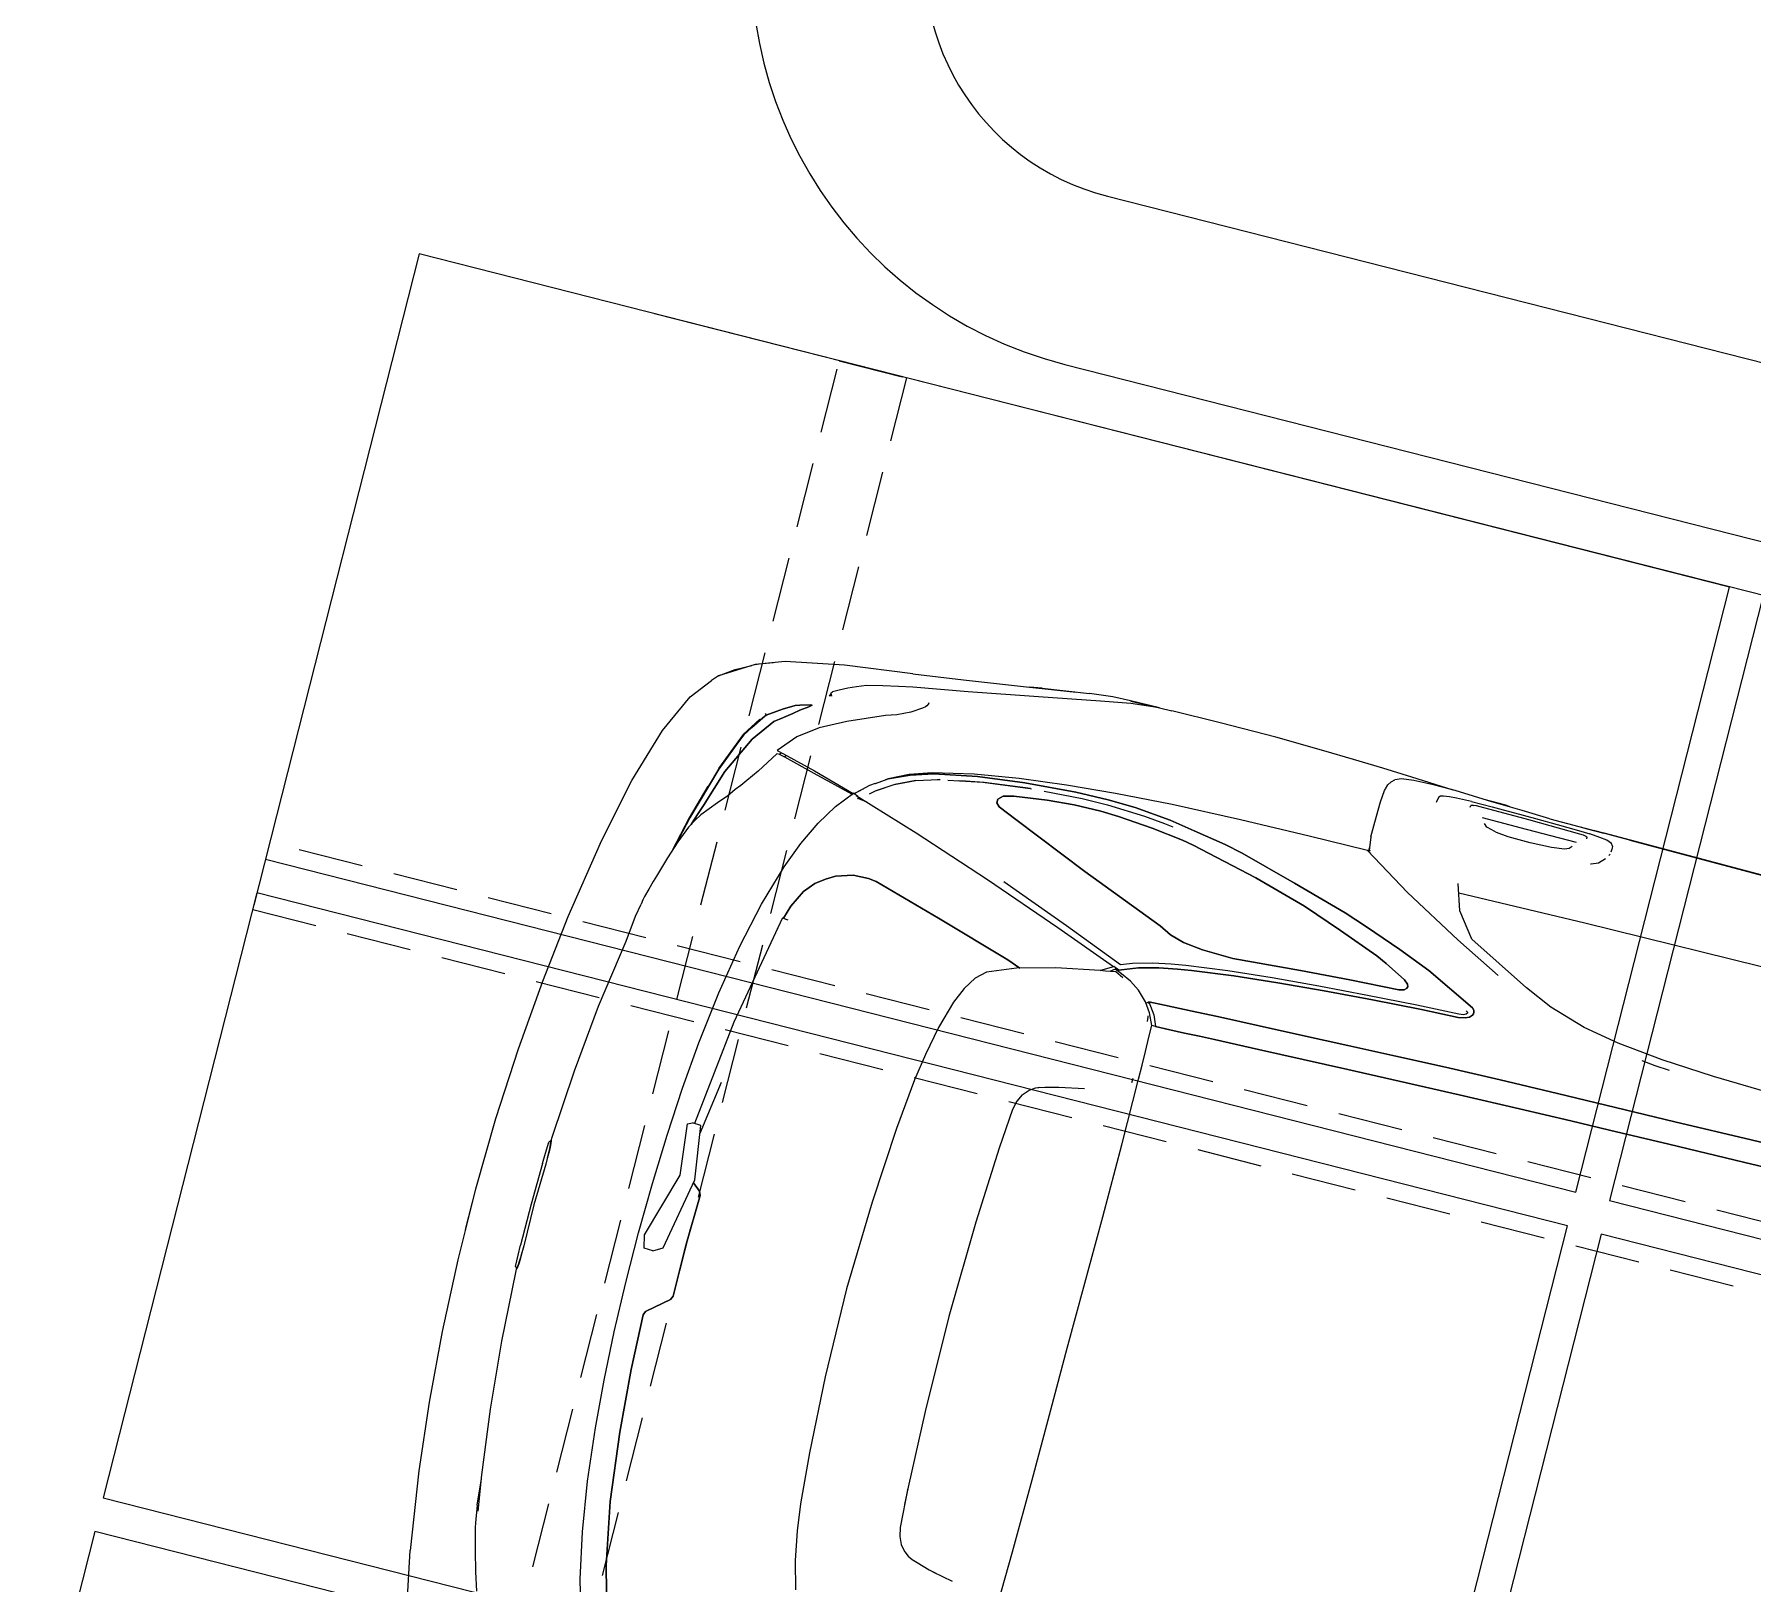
# Model space of a CAD drawing. Header units: inches. Extents: x 6322 to 85903, y -36042 to 7673.
# Drawn here: x 77322.5 to 77421.6, y 2153.9 to 2243.3 of the extents above; entities that cross this region are included whole.
import ezdxf

# ---------------------------------------------------------------- set-up
doc = ezdxf.new("R2010")
doc.units = ezdxf.units.IN
doc.header["$LTSCALE"] = 10
doc.linetypes.add('Amconstr', pattern=[9999, 9999, 0])
doc.linetypes.add('HIDDEN2', pattern=[0.1875, 0.125, -0.0625])
for name, color, linetype in [('ADSK_ASSOC_ENTITY_BACKUPS', 7, 'Continuous'), ('afaq', 6, 'Continuous'), ('CAR1', 250, 'Continuous'), ('PARK LINE', 2, 'Continuous'), ('SHADE I SEC BEAM', 11, 'HIDDEN2'), ('SOLAR PANEL', 10, 'Continuous'), ('WALL', 4, 'Continuous')]:
    doc.layers.add(name, color=color, linetype=linetype)

# ---------------------------------------------------------------- blocks, each defined once
blk = doc.blocks.new('*U175')
at = {"layer": 'SOLAR PANEL'}
blk.add_lwpolyline([(-39, 18), (-39, -18), (39, -18), (39, 18)], close=True, dxfattribs=at)
blk = doc.blocks.new('*U176')
at = {"layer": 'SOLAR PANEL', "color": 0, "linetype": 'ByBlock', "lineweight": -2}
for p in [(0, 722), (80, 722), (0, 684), (80, 684), (0, 646)]:
    blk.add_blockref('*U175', p, dxfattribs=at)
blk = doc.blocks.new('*U95')
at = {"layer": 'SOLAR PANEL', "xscale": -1, "rotation": 165.7461911174656}
blk.add_blockref('*U176', (-184.487, 86.074), dxfattribs=at)
blk = doc.blocks.new('*U96')
at = {"layer": 'ADSK_ASSOC_ENTITY_BACKUPS', "linetype": 'Amconstr', "lineweight": 25}
blk.add_blockref('*U95', (0, 0), dxfattribs=at)
at = {"layer": 'SOLAR PANEL', "color": 0, "linetype": 'ByBlock', "lineweight": -2}
blk.add_blockref('*U95', (0, 0), dxfattribs=at)
blk = doc.blocks.new('*U99')
at = {"layer": 'SHADE I SEC BEAM', "ltscale": 3}
blk.add_lwpolyline([(-232.135, 56.908), (-231.15, 60.784), (232.135, -56.908), (231.15, -60.784)], close=True, dxfattribs=at)
blk = doc.blocks.new('*U100')
at = {"layer": 'SHADE I SEC BEAM', "color": 0, "linetype": 'ByBlock', "lineweight": -2}
blk.add_blockref('*U99', (-168.413, -662.943), dxfattribs=at)
blk = doc.blocks.new('*U146')
at = {"layer": 'PARK LINE', "linetype": 'Amconstr', "lineweight": 25}
blk.add_line((218.073, -55.399), (-218.073, 55.399), dxfattribs=at)
blk = doc.blocks.new('*U147')
at = {"layer": 'PARK LINE', "color": 0, "linetype": 'ByBlock', "lineweight": -2}
blk.add_blockref('*U146', (-182.694, -719.157), dxfattribs=at)
blk = doc.blocks.new('*U133')
at = {"layer": 'SHADE I SEC BEAM', "ltscale": 3}
blk.add_lwpolyline([(-91.378, -367.825), (-95.255, -366.84), (91.378, 367.825), (95.255, 366.84)], close=True, dxfattribs=at)
blk = doc.blocks.new('*U134')
at = {"layer": 'WALL', "color": 0, "linetype": 'ByBlock', "lineweight": -2}
blk.add_blockref('*U133', (0, 0), dxfattribs=at)
blk = doc.blocks.new('A$C6e495745')
at = {"layer": 'CAR1'}
for p, q in [((189.889, 66.85), (190.724, 62.862)), ((180.116, 64.328), (180.821, 61.915)), ((186.752, 63.073), (186.412, 64.136)), ((187.102, 61.896), (186.752, 63.073)), ((191.425, 58.292), (190.724, 62.862)), ((179.159, 62.228), (179.581, 60.773)), ((179.581, 60.773), (179.159, 62.228)), ((180.821, 61.915), (181.405, 59.24)), ((187.196, 61.546), (187.102, 61.896)), ((187.326, 61.056), (187.196, 61.546)), ((179.581, 60.773), (180.302, 57.138)), ((180.302, 57.138), (179.581, 60.773)), ((187.449, 60.584), (187.326, 61.056)), ((187.492, 60.371), (187.449, 60.584)), ((187.529, 60.109), (187.492, 60.371)), ((187.513, 59.647), (187.856, 57.578)), ((187.587, 59.759), (187.529, 60.109)), ((187.66, 59.343), (187.587, 59.759)), ((169.12, 57.659), (168.668, 59.288)), ((181.405, 59.24), (181.876, 56.339)), ((187.66, 59.343), (187.816, 57.814)), ((157.196, 57.805), (157.153, 53.909)), ((169.445, 55.973), (169.113, 57.657)), ((187.856, 57.578), (188.369, 53.785)), ((191.875, 54.323), (191.425, 58.292)), ((180.302, 57.138), (180.819, 53.131)), ((180.819, 53.131), (180.302, 57.138)), ((161.272, 56.229), (160.068, 56.452)), ((161.509, 56.163), (161.092, 56.256)), ((162.3, 55.942), (161.509, 56.163)), ((162.624, 55.84), (162.3, 55.942)), ((162.884, 55.717), (162.624, 55.84)), ((163.137, 55.535), (162.884, 55.717)), ((163.443, 55.19), (163.137, 55.535)), ((169.668, 54.414), (169.445, 55.973)), ((181.876, 56.339), (182.238, 53.251)), ((163.451, 55.174), (163.33, 55.318)), ((163.654, 54.758), (163.451, 55.174)), ((163.761, 54.232), (163.654, 54.758)), ((157.153, 53.909), (157.131, 49.612)), ((163.93, 51.934), (163.761, 54.232)), ((169.943, 51.439), (169.668, 54.414)), ((188.369, 53.785), (188.754, 49.83)), ((192.21, 50.186), (191.875, 54.323)), ((163.925, 51.885), (163.859, 52.897)), ((180.819, 53.131), (181.116, 49.465)), ((181.116, 49.465), (180.819, 53.131)), ((182.238, 53.251), (182.467, 50.482)), ((164.12, 47.403), (163.925, 51.885)), ((170.199, 46.976), (169.943, 51.439)), ((157.131, 49.612), (157.127, 45.424)), ((182.467, 50.482), (182.625, 47.629)), ((188.754, 49.83), (188.997, 45.795)), ((192.422, 45.965), (192.21, 50.186)), ((181.116, 49.465), (181.265, 46.255)), ((181.265, 46.255), (181.116, 49.465)), ((182.625, 47.629), (182.717, 44.714)), ((164.216, 41.759), (164.12, 47.403)), ((170.321, 41.759), (170.199, 46.976)), ((180.759, 45.65), (179.981, 44.99)), ((179.981, 44.99), (180.759, 45.65)), ((181.183, 46.035), (180.759, 45.65)), ((180.759, 45.65), (181.183, 46.035)), ((181.265, 46.255), (181.183, 46.035)), ((181.183, 46.035), (181.265, 46.255)), ((188.997, 45.795), (189.001, 45.6)), ((188.999, 45.589), (189.001, 45.6)), ((192.496, 41.759), (192.422, 45.965)), ((157.127, 45.424), (157.138, 41.759)), ((179.981, 44.99), (179.877, 44.766)), ((179.877, 44.766), (179.981, 44.99)), ((179.877, 44.766), (179.927, 41.759)), ((179.927, 41.759), (179.877, 44.766)), ((182.717, 44.714), (182.744, 41.759)), ((188.948, 44.611), (188.953, 44.938)), ((188.952, 44.202), (188.948, 44.611)), ((188.953, 44.872), (188.949, 44.579)), ((188.953, 44.938), (188.964, 45.206)), ((188.964, 45.124), (188.953, 44.872)), ((188.964, 45.206), (188.979, 45.433)), ((188.979, 45.375), (188.964, 45.124)), ((188.979, 45.433), (188.999, 45.589)), ((189.009, 45.573), (188.979, 45.375)), ((189.101, 45.468), (189.009, 45.573)), ((189.101, 45.468), (189.121, 44.809)), ((189.121, 44.809), (189.137, 44.198)), ((189, 41.759), (188.952, 44.202)), ((189.171, 41.759), (189.137, 44.198)), ((192.499, 41.759), (192.453, 44.173)), ((157.138, 41.759), (157.127, 38.095)), ((164.12, 36.116), (164.216, 41.759)), ((170.199, 36.541), (170.321, 41.759)), ((179.927, 41.759), (179.877, 38.753)), ((179.877, 38.753), (179.927, 41.759)), ((181.159, 42.215), (180.41, 37.967)), ((181.691, 42.541), (181.159, 42.215)), ((182.389, 41.77), (181.301, 37.929)), ((181.691, 42.541), (182.202, 42.521)), ((182.202, 42.521), (182.389, 41.77)), ((182.744, 41.759), (182.717, 38.805)), ((188.952, 39.316), (189, 41.759)), ((189.137, 39.321), (189.171, 41.759)), ((192.422, 37.552), (192.499, 41.759)), ((179.877, 38.753), (179.981, 38.528)), ((179.981, 38.528), (179.877, 38.753)), ((182.717, 38.805), (182.625, 35.889)), ((188.948, 38.908), (188.952, 39.316)), ((188.953, 38.581), (188.948, 38.908)), ((188.949, 38.938), (188.953, 38.646)), ((189.121, 38.71), (189.101, 38.056)), ((189.137, 39.321), (189.121, 38.71)), ((157.127, 38.095), (157.131, 33.906)), ((179.981, 38.528), (180.44, 38.138)), ((180.44, 38.138), (179.981, 38.528)), ((180.41, 37.967), (180.88, 34.847)), ((181.301, 37.929), (181.668, 34.945)), ((188.997, 37.724), (188.754, 33.689)), ((188.953, 38.646), (188.964, 38.395)), ((188.964, 38.312), (188.953, 38.581)), ((188.964, 38.395), (188.979, 38.168)), ((188.979, 38.086), (188.964, 38.312)), ((188.979, 38.168), (189.009, 37.95)), ((188.999, 37.929), (188.979, 38.086)), ((189.001, 37.918), (188.997, 37.724)), ((189.001, 37.918), (188.999, 37.929)), ((189.009, 37.95), (189.101, 38.056)), ((192.21, 33.332), (192.422, 37.552)), ((163.925, 31.634), (164.12, 36.116)), ((169.943, 32.079), (170.199, 36.541)), ((182.625, 35.889), (182.467, 33.036)), ((180.816, 35.275), (180.397, 32.119)), ((180.6, 28.593), (181.274, 34.83)), ((180.88, 34.847), (181.391, 34.825)), ((181.668, 34.945), (181.391, 34.825)), ((157.131, 33.906), (157.153, 29.609)), ((182.467, 33.036), (182.238, 30.267)), ((188.754, 33.689), (188.369, 29.733)), ((191.875, 29.194), (192.21, 33.332)), ((169.668, 29.104), (169.943, 32.079)), ((163.761, 29.287), (163.925, 31.634)), ((182.238, 30.267), (181.876, 27.18)), ((157.153, 29.609), (157.196, 25.714)), ((163.439, 28.321), (163.652, 28.756)), ((163.652, 28.756), (163.761, 29.287)), ((169.442, 27.528), (169.668, 29.104)), ((188.369, 29.733), (187.816, 25.702)), ((191.425, 25.227), (191.875, 29.194)), ((162.588, 27.651), (162.876, 27.796)), ((162.619, 27.676), (162.811, 27.763)), ((162.876, 27.796), (163.127, 27.975)), ((163.127, 27.975), (163.446, 28.335)), ((179.458, 22.056), (180.6, 28.593)), ((160.068, 27.066), (161.509, 27.356)), ((161.509, 27.356), (162.3, 27.577)), ((162.3, 27.577), (162.619, 27.676)), ((169.113, 25.827), (169.442, 27.528)), ((181.876, 27.18), (181.405, 24.279)), ((157.513, 25.997), (157.511, 25.741)), ((168.653, 24.188), (169.113, 25.827)), ((157.196, 25.714), (157.21, 24.882)), ((157.21, 24.882), (157.226, 24.057)), ((187.816, 25.702), (187.66, 24.174)), ((190.724, 20.656), (191.425, 25.227)), ((157.226, 24.057), (157.246, 23.211)), ((168.269, 23.266), (168.653, 24.188)), ((181.405, 24.279), (180.821, 21.604)), ((187.66, 24.174), (187.529, 23.41)), ((157.246, 23.211), (157.266, 22.53)), ((167.812, 22.525), (168.269, 23.266)), ((187.326, 22.463), (187.449, 22.934)), ((187.449, 22.934), (187.492, 23.147)), ((187.492, 23.147), (187.529, 23.41)), ((143.079, 21.924), (139.113, 21.773)), ((139.113, 21.773), (143.079, 21.924)), ((145.679, 22.027), (143.079, 21.924)), ((143.079, 21.924), (145.679, 22.027)), ((148.32, 22.137), (145.679, 22.027)), ((145.679, 22.027), (148.32, 22.137)), ((150.957, 22.249), (148.32, 22.137)), ((148.32, 22.137), (150.957, 22.249)), ((153.55, 22.365), (150.957, 22.249)), ((150.957, 22.249), (153.55, 22.365)), ((154.446, 22.406), (153.55, 22.365)), ((153.55, 22.365), (154.446, 22.406)), ((155.328, 22.448), (154.446, 22.406)), ((154.446, 22.406), (155.328, 22.448)), ((156.196, 22.488), (155.328, 22.448)), ((155.328, 22.448), (156.196, 22.488)), ((157.048, 22.53), (156.196, 22.488)), ((156.196, 22.488), (157.048, 22.53)), ((157.307, 21.894), (157.048, 22.53)), ((157.048, 22.53), (157.27, 22.521)), ((157.266, 22.53), (157.571, 21.852)), ((157.793, 21.245), (157.307, 21.894)), ((157.571, 22.356), (157.585, 22.104)), ((157.571, 21.852), (157.971, 21.304)), ((157.585, 22.104), (157.61, 22.036)), ((165.664, 21.349), (167.275, 22.036)), ((167.275, 22.036), (167.812, 22.525)), ((179.187, 22.079), (179.114, 22.091)), ((179.383, 22.062), (179.159, 21.291)), ((179.159, 21.291), (179.383, 22.062)), ((179.458, 22.056), (179.187, 22.079)), ((179.581, 22.745), (179.575, 22.725)), ((179.575, 22.725), (179.581, 22.745)), ((187.102, 21.621), (187.196, 21.972)), ((187.196, 21.972), (187.326, 22.463)), ((122.175, 21.258), (117.233, 21.129)), ((117.233, 21.129), (122.175, 21.258)), ((126.688, 21.389), (122.175, 21.258)), ((122.175, 21.258), (126.688, 21.389)), ((130.193, 21.484), (126.688, 21.389)), ((126.688, 21.389), (130.193, 21.484)), ((132.498, 21.547), (130.193, 21.484)), ((130.193, 21.484), (132.498, 21.547)), ((135.528, 21.645), (132.498, 21.547)), ((132.498, 21.547), (135.528, 21.645)), ((139.113, 21.773), (135.528, 21.645)), ((135.528, 21.645), (139.113, 21.773)), ((146.039, 20.695), (148.722, 20.818)), ((148.722, 20.818), (146.039, 20.695)), ((148.722, 20.818), (151.28, 20.933)), ((151.28, 20.933), (148.722, 20.818)), ((151.28, 20.933), (153.736, 21.04)), ((153.736, 21.04), (151.28, 20.933)), ((153.736, 21.04), (154.954, 21.096)), ((154.954, 21.096), (153.736, 21.04)), ((154.954, 21.096), (155.956, 21.15)), ((155.956, 21.15), (154.954, 21.096)), ((155.956, 21.15), (156.862, 21.201)), ((156.862, 21.201), (155.956, 21.15)), ((156.862, 21.201), (157.793, 21.245)), ((157.793, 21.245), (156.862, 21.201)), ((157.731, 21.328), (157.793, 21.331)), ((157.923, 21.371), (157.793, 21.245)), ((157.793, 21.331), (157.839, 21.29)), ((157.971, 21.304), (158.537, 20.762)), ((163.478, 20.745), (165.664, 21.349)), ((166.276, 21.014), (165.477, 21.298)), ((165.477, 21.298), (166.276, 21.014)), ((170.748, 19.739), (166.276, 21.014)), ((166.276, 21.014), (170.748, 19.739)), ((179.159, 21.291), (178.666, 20.279)), ((178.666, 20.279), (179.159, 21.291)), ((180.821, 21.604), (180.116, 19.189)), ((186.752, 20.445), (187.102, 21.621)), ((117.201, 19.78), (122.158, 19.912)), ((122.158, 19.912), (117.201, 19.78)), ((122.158, 19.912), (126.687, 20.046)), ((126.687, 20.046), (122.158, 19.912)), ((126.687, 20.046), (130.197, 20.144)), ((130.197, 20.144), (126.687, 20.046)), ((130.197, 20.144), (133.634, 20.231)), ((133.634, 20.231), (130.197, 20.144)), ((133.634, 20.231), (137.034, 20.334)), ((137.034, 20.334), (133.634, 20.231)), ((137.034, 20.334), (140.269, 20.446)), ((140.269, 20.446), (137.034, 20.334)), ((140.269, 20.446), (143.207, 20.567)), ((143.207, 20.567), (140.269, 20.446)), ((143.207, 20.567), (146.039, 20.695)), ((146.039, 20.695), (143.207, 20.567)), ((158.537, 20.762), (159.119, 20.378)), ((158.86, 19.513), (159.931, 19.934)), ((159.119, 20.378), (159.717, 20.096)), ((159.931, 19.934), (159.505, 19.766)), ((159.586, 20.299), (159.593, 20.295)), ((159.593, 20.295), (160.062, 20.077)), ((159.717, 20.096), (160.149, 19.934)), ((159.948, 20.01), (159.926, 19.938)), ((159.926, 19.938), (160.259, 19.801)), ((159.931, 19.934), (159.931, 19.936)), ((159.967, 19.921), (159.931, 19.934)), ((159.932, 19.957), (159.933, 20.015)), ((160.062, 20.077), (160.361, 20.129)), ((160.149, 19.934), (160.413, 20.138)), ((160.93, 20.211), (160.259, 19.801)), ((160.361, 20.129), (160.662, 20.184)), ((160.662, 20.184), (160.962, 20.239)), ((160.96, 20.238), (160.93, 20.211)), ((160.962, 20.239), (163.478, 20.745)), ((178.666, 20.279), (178.168, 19.659)), ((178.168, 19.659), (178.666, 20.279)), ((186.144, 17.88), (186.608, 19.995)), ((186.412, 19.382), (186.752, 20.445)), ((190.724, 20.656), (189.889, 16.668)), ((155.873, 18.858), (153.445, 18.53)), ((153.445, 18.53), (155.873, 18.858)), ((156.682, 18.991), (155.873, 18.858)), ((155.873, 18.858), (156.682, 18.991)), ((157.727, 19.203), (156.682, 18.991)), ((156.682, 18.991), (157.727, 19.203)), ((157.096, 18.811), (158.143, 19.035)), ((158.86, 19.513), (157.727, 19.203)), ((157.727, 19.203), (158.86, 19.513)), ((158.143, 19.035), (159.264, 19.362)), ((159.505, 19.766), (158.86, 19.513)), ((159.264, 19.362), (159.907, 19.615)), ((159.907, 19.615), (163.514, 18.258)), ((163.964, 18.475), (160.274, 19.81)), ((174.783, 18.626), (170.748, 19.739)), ((170.748, 19.739), (174.783, 18.626)), ((177.116, 18.951), (176.15, 18.615)), ((176.15, 18.615), (177.116, 18.951)), ((177.631, 19.252), (177.116, 18.951)), ((177.116, 18.951), (177.631, 19.252)), ((178.168, 19.659), (177.631, 19.252)), ((177.631, 19.252), (178.168, 19.659)), ((180.116, 19.189), (179.532, 17.641)), ((186.035, 18.415), (186.412, 19.382)), ((186.502, 19.662), (186.11, 17.884)), ((186.11, 17.884), (186.502, 19.662)), ((148.185, 18.017), (145.345, 17.793)), ((145.345, 17.793), (148.185, 18.017)), ((150.884, 18.256), (148.185, 18.017)), ((148.185, 18.017), (150.884, 18.256)), ((148.552, 17.829), (151.261, 18.068)), ((153.445, 18.53), (150.884, 18.256)), ((150.884, 18.256), (153.445, 18.53)), ((151.261, 18.068), (153.851, 18.335)), ((153.851, 18.335), (156.273, 18.672)), ((156.273, 18.672), (157.096, 18.811)), ((163.514, 18.258), (167.661, 16.739)), ((168.61, 16.856), (163.964, 18.475)), ((175.25, 18.571), (174.783, 18.626)), ((174.783, 18.626), (175.25, 18.571)), ((176.15, 18.615), (175.25, 18.571)), ((175.25, 18.571), (176.15, 18.615)), ((186.11, 17.884), (185.227, 14.735)), ((185.227, 14.735), (186.11, 17.884)), ((185.535, 17.546), (185.773, 17.923)), ((185.578, 15.852), (186.144, 17.88)), ((185.703, 17.511), (185.831, 17.886)), ((185.831, 17.886), (185.703, 17.511)), ((185.773, 17.923), (186.035, 18.415)), ((185.831, 17.886), (185.898, 18.12)), ((185.898, 18.12), (185.831, 17.886)), ((185.898, 18.12), (185.936, 18.229)), ((185.936, 18.229), (185.898, 18.12)), ((121.984, 17.011), (125.201, 16.94)), ((125.201, 16.94), (128.314, 16.779)), ((127.74, 17.273), (128.618, 17.236)), ((128.618, 17.236), (129.408, 17.147)), ((139.525, 17.046), (139.524, 16.951)), ((139.524, 16.951), (139.525, 17.046)), ((139.525, 16.959), (139.524, 16.951)), ((139.524, 16.951), (139.56, 16.839)), ((139.56, 16.839), (139.524, 16.951)), ((139.552, 17.144), (139.525, 17.046)), ((139.525, 17.046), (139.552, 17.144)), ((139.552, 17.144), (139.551, 17.136)), ((139.699, 17.292), (139.552, 17.144)), ((139.552, 17.144), (139.699, 17.292)), ((139.925, 17.41), (139.699, 17.292)), ((139.699, 17.292), (139.925, 17.41)), ((139.85, 17.079), (139.927, 17.177)), ((139.868, 17.048), (139.861, 17.093)), ((139.964, 16.987), (139.868, 17.048)), ((140.32, 17.479), (139.925, 17.41)), ((139.925, 17.41), (140.32, 17.479)), ((139.927, 17.177), (140.069, 17.253)), ((140.069, 17.253), (140.32, 17.291)), ((142.468, 17.592), (140.32, 17.479)), ((140.32, 17.479), (142.468, 17.592)), ((140.32, 17.291), (142.814, 17.413)), ((145.345, 17.793), (142.468, 17.592)), ((142.468, 17.592), (145.345, 17.793)), ((142.814, 17.413), (145.689, 17.613)), ((144.029, 16.827), (146.921, 17.009)), ((146.921, 17.009), (144.029, 16.827)), ((145.689, 17.613), (148.552, 17.829)), ((146.921, 17.009), (149.804, 17.227)), ((149.804, 17.227), (146.921, 17.009)), ((149.804, 17.227), (152.545, 17.474)), ((152.545, 17.474), (149.804, 17.227)), ((152.545, 17.474), (153.753, 17.579)), ((153.753, 17.579), (152.545, 17.474)), ((153.753, 17.579), (155.575, 17.556)), ((155.575, 17.556), (153.753, 17.579)), ((155.575, 17.556), (156.742, 17.415)), ((156.742, 17.415), (155.575, 17.556)), ((156.742, 17.415), (157.579, 17.185)), ((157.579, 17.185), (156.742, 17.415)), ((157.579, 17.185), (158.296, 16.854)), ((158.296, 16.854), (157.579, 17.185)), ((158.296, 16.854), (163.291, 14.948)), ((163.291, 14.948), (158.296, 16.854)), ((173.268, 15.314), (168.61, 16.856)), ((179.532, 17.641), (178.882, 16.262)), ((184.793, 16.633), (185.535, 17.546)), ((184.852, 14.765), (185.53, 16.979)), ((185.53, 16.979), (184.852, 14.765)), ((185.53, 16.979), (185.703, 17.511)), ((185.703, 17.511), (185.53, 16.979)), ((128.314, 16.779), (131.016, 16.517)), ((131.016, 16.517), (133.149, 16.162)), ((133.149, 16.162), (135.309, 15.517)), ((139.56, 16.839), (139.657, 16.731)), ((139.657, 16.731), (139.56, 16.839)), ((139.657, 16.731), (142.645, 15.308)), ((142.645, 15.308), (139.657, 16.731)), ((143.579, 16.542), (143.629, 16.649)), ((143.629, 16.649), (143.579, 16.542)), ((143.628, 16.394), (143.579, 16.542)), ((143.579, 16.542), (143.628, 16.394)), ((143.867, 16.196), (143.628, 16.394)), ((143.628, 16.394), (143.867, 16.196)), ((143.629, 16.649), (143.747, 16.757)), ((143.747, 16.757), (143.629, 16.649)), ((143.747, 16.757), (143.913, 16.81)), ((143.913, 16.81), (143.747, 16.757)), ((143.781, 16.765), (143.747, 16.757)), ((145.135, 15.551), (143.867, 16.196)), ((143.867, 16.196), (145.135, 15.551)), ((143.913, 16.81), (144.029, 16.827)), ((144.029, 16.827), (143.913, 16.81)), ((144.029, 16.827), (144.01, 16.823)), ((178.882, 16.262), (178.161, 15.065)), ((184.009, 15.621), (184.33, 16.081)), ((184.33, 16.081), (184.793, 16.633)), ((189.889, 16.668), (188.94, 13.429)), ((135.309, 15.517), (136.949, 14.817)), ((142.645, 15.308), (144.594, 14.57)), ((144.594, 14.57), (142.645, 15.308)), ((145.761, 15.27), (145.135, 15.551)), ((145.135, 15.551), (145.761, 15.27)), ((148.164, 14.408), (145.761, 15.27)), ((145.761, 15.27), (148.164, 14.408)), ((163.291, 14.948), (167.913, 13.09)), ((167.913, 13.09), (163.291, 14.948)), ((177.186, 14.136), (173.268, 15.314)), ((178.161, 15.065), (177.367, 14.062)), ((183.004, 14.254), (183.497, 14.945)), ((183.497, 14.945), (183.746, 15.311)), ((183.746, 15.311), (184.009, 15.621)), ((136.949, 14.817), (140.729, 12.924)), ((138.716, 14.541), (141.506, 13.159)), ((144.594, 14.57), (146.782, 13.809)), ((146.782, 13.809), (144.594, 14.57)), ((150.546, 13.585), (148.164, 14.408)), ((148.164, 14.408), (150.546, 13.585)), ((176.458, 14.355), (177.037, 14.293)), ((177.327, 14.079), (176.879, 13.664)), ((176.968, 13.747), (177.327, 14.079)), ((177.003, 14.251), (177.054, 14.314)), ((177.003, 14.251), (177.075, 14.181)), ((177.075, 14.181), (177.367, 14.062)), ((177.129, 14.153), (177.134, 14.157)), ((179.874, 13.386), (177.38, 14.079)), ((177.427, 14.138), (179.84, 13.549)), ((182.218, 13.001), (183.004, 14.254)), ((183.819, 12.56), (184.852, 14.765)), ((184.852, 14.765), (183.819, 12.56)), ((184.393, 12.433), (185.256, 14.708)), ((185.227, 14.735), (184.626, 13.161)), ((184.626, 13.161), (185.227, 14.735)), ((140.729, 12.924), (141.821, 11.531)), ((141.506, 13.159), (145.015, 11.287)), ((146.782, 13.809), (148.171, 13.358)), ((148.171, 13.358), (146.782, 13.809)), ((148.171, 13.358), (151.434, 12.461)), ((151.434, 12.461), (148.171, 13.358)), ((153.682, 12.749), (150.546, 13.585)), ((150.546, 13.585), (153.682, 12.749)), ((167.913, 13.09), (169.041, 12.629)), ((169.041, 12.629), (167.913, 13.09)), ((174.078, 12.418), (175.197, 12.949)), ((175.233, 12.956), (174.098, 12.424)), ((175.197, 12.949), (176.156, 13.589)), ((176.175, 13.585), (175.233, 12.956)), ((176.284, 13.184), (175.646, 12.741)), ((176.156, 13.589), (176.466, 13.863)), ((176.467, 13.855), (176.175, 13.585)), ((176.292, 13.19), (176.284, 13.184)), ((176.296, 13.193), (176.587, 13.394)), ((176.459, 13.857), (176.467, 13.855)), ((176.587, 13.394), (176.968, 13.747)), ((176.879, 13.664), (176.877, 13.663)), ((179.84, 13.549), (181.724, 13.069)), ((181.842, 12.905), (179.874, 13.386)), ((181.762, 13.061), (181.665, 12.948)), ((181.724, 13.069), (182.065, 13)), ((182.25, 12.809), (181.842, 12.905)), ((182.076, 12.984), (181.98, 12.873)), ((182.065, 13), (182.085, 13)), ((182.089, 13.007), (182.076, 12.984)), ((182.12, 13), (182.218, 13.001)), ((184.626, 13.161), (184.345, 12.442)), ((184.345, 12.442), (184.626, 13.161)), ((188.94, 13.429), (187.903, 11.13)), ((151.434, 12.461), (154.818, 11.574)), ((154.818, 11.574), (151.434, 12.461)), ((157.658, 11.851), (153.682, 12.749)), ((153.682, 12.749), (157.658, 11.851)), ((168.98, 11.979), (168.383, 11.81)), ((168.383, 11.81), (168.98, 11.979)), ((169.232, 12.226), (168.98, 11.979)), ((168.98, 11.979), (169.232, 12.226)), ((169.041, 12.629), (169.229, 12.44)), ((169.229, 12.44), (169.041, 12.629)), ((169.229, 12.44), (169.232, 12.226)), ((169.232, 12.226), (169.229, 12.44)), ((172.302, 11.914), (170.311, 11.508)), ((172.79, 12.013), (172.741, 12.003)), ((172.786, 12.012), (172.894, 12.046)), ((174.098, 12.424), (172.79, 12.013)), ((173.168, 11.775), (174.48, 12.194)), ((174.48, 12.194), (173.168, 11.775)), ((173.281, 11.733), (174.536, 12.175)), ((174.536, 12.175), (173.281, 11.733)), ((174.48, 12.194), (175.646, 12.741)), ((175.646, 12.741), (174.48, 12.194)), ((174.536, 12.175), (175.646, 12.741)), ((175.646, 12.741), (174.536, 12.175)), ((175.646, 12.741), (175.782, 12.836)), ((181.362, 11.774), (182.25, 12.809)), ((182.864, 11.248), (183.819, 12.56)), ((183.819, 12.56), (182.864, 11.248)), ((184.007, 11.923), (183.534, 11.223)), ((183.534, 11.223), (184.007, 11.923)), ((183.686, 11.328), (184.393, 12.433)), ((184.345, 12.442), (184.007, 11.923)), ((184.007, 11.923), (184.345, 12.442)), ((141.821, 11.531), (142.325, 10.029)), ((145.015, 11.287), (147.866, 9.542)), ((154.818, 11.574), (155.887, 11.35)), ((155.887, 11.35), (154.818, 11.574)), ((155.887, 11.35), (157.813, 11.035)), ((157.813, 11.035), (155.887, 11.35)), ((158.319, 11.741), (157.658, 11.851)), ((157.658, 11.851), (158.319, 11.741)), ((157.813, 11.035), (159.315, 10.818)), ((159.315, 10.818), (157.813, 11.035)), ((160.198, 11.529), (158.319, 11.741)), ((158.319, 11.741), (160.198, 11.529)), ((159.579, 11.079), (159.066, 11.138)), ((160.81, 10.966), (159.579, 11.079)), ((162.258, 11.378), (160.198, 11.529)), ((160.198, 11.529), (162.258, 11.378)), ((163.034, 10.888), (160.81, 10.966)), ((163.313, 11.346), (162.258, 11.378)), ((162.258, 11.378), (163.313, 11.346)), ((164.544, 10.923), (163.034, 10.888)), ((164.9, 11.397), (163.313, 11.346)), ((163.313, 11.346), (164.9, 11.397)), ((166.762, 11.089), (164.544, 10.923)), ((166.46, 11.532), (164.9, 11.397)), ((164.9, 11.397), (166.46, 11.532)), ((168.383, 11.81), (166.46, 11.532)), ((166.46, 11.532), (168.383, 11.81)), ((167.58, 11.15), (167.518, 11.145)), ((167.565, 11.149), (170.24, 11.501)), ((170.311, 11.508), (167.58, 11.15)), ((167.973, 10.903), (170.695, 11.274)), ((170.695, 11.274), (167.973, 10.903)), ((168.349, 10.761), (170.923, 11.188)), ((170.24, 11.501), (171.293, 11.71)), ((170.695, 11.274), (173.168, 11.775)), ((173.168, 11.775), (170.695, 11.274)), ((170.923, 11.188), (173.281, 11.733)), ((171.293, 11.71), (171.681, 11.787)), ((178.809, 10.161), (180.252, 10.924)), ((180.252, 10.924), (181.362, 11.774)), ((182.392, 10.882), (182.864, 11.248)), ((182.864, 11.248), (182.392, 10.882)), ((183.392, 11.025), (182.891, 10.661)), ((182.891, 10.661), (183.392, 11.025)), ((183.534, 11.223), (183.392, 11.025)), ((183.392, 11.025), (183.534, 11.223)), ((183.406, 10.942), (183.465, 10.987)), ((187.903, 11.13), (186.952, 9.894)), ((110.974, 9.868), (134.676, 10.338)), ((134.676, 10.338), (142.15, 10.549)), ((155.408, 9.74), (159.43, 9.915)), ((159.315, 10.818), (161.464, 10.629)), ((161.464, 10.629), (159.315, 10.818)), ((159.43, 9.915), (162.753, 10.14)), ((161.464, 10.629), (163.081, 10.602)), ((163.081, 10.602), (161.464, 10.629)), ((162.753, 10.14), (165.609, 10.421)), ((163.081, 10.602), (164.99, 10.656)), ((164.99, 10.656), (163.081, 10.602)), ((164.99, 10.656), (167.973, 10.903)), ((167.973, 10.903), (164.99, 10.656)), ((165.609, 10.421), (168.349, 10.761)), ((176.738, 9.249), (178.809, 10.161)), ((180.973, 9.777), (181.146, 9.923)), ((181.146, 9.923), (180.973, 9.777)), ((181.665, 9.946), (181.091, 9.778)), ((181.091, 9.778), (181.665, 9.946)), ((181.146, 9.923), (181.602, 10.232)), ((181.602, 10.232), (181.146, 9.923)), ((181.602, 10.232), (181.939, 10.518)), ((181.939, 10.518), (181.602, 10.232)), ((181.927, 10.049), (181.665, 9.946)), ((181.665, 9.946), (181.927, 10.049)), ((182.223, 10.217), (181.927, 10.049)), ((181.927, 10.049), (182.223, 10.217)), ((181.939, 10.518), (182.392, 10.882)), ((182.392, 10.882), (181.939, 10.518)), ((182.52, 10.404), (182.223, 10.217)), ((182.223, 10.217), (182.52, 10.404)), ((182.891, 10.661), (182.52, 10.404)), ((182.52, 10.404), (182.891, 10.661)), ((147.691, 9.514), (147.811, 9.517)), ((147.82, 9.547), (147.694, 9.647)), ((147.877, 8.732), (147.768, 9.516)), ((147.811, 9.554), (147.811, 9.575)), ((147.811, 9.367), (147.811, 9.547)), ((147.866, 9.542), (151.337, 9.615)), ((151.337, 9.615), (155.408, 9.74)), ((175.383, 8.689), (176.113, 9.031)), ((176.113, 9.031), (176.738, 9.249)), ((180.119, 8.82), (180.046, 8.98)), ((180.053, 8.963), (180.148, 8.995)), ((180.154, 9.012), (180.11, 8.881)), ((181.091, 9.778), (180.973, 9.777)), ((180.973, 9.777), (181.091, 9.778)), ((184.767, 8.367), (186.645, 9.547)), ((185.809, 8.947), (184.937, 8.474)), ((186.645, 9.547), (185.809, 8.947)), ((186.645, 9.547), (186.952, 9.894)), ((147.877, 8.732), (147.877, 7.86)), ((174.51, 7.89), (174.535, 7.989)), ((174.524, 7.963), (174.575, 8.086)), ((174.575, 8.086), (174.639, 8.16)), ((174.639, 8.16), (174.794, 8.292)), ((174.794, 8.292), (175.383, 8.689)), ((178.245, 7.855), (178.793, 8.085)), ((178.793, 8.085), (179.251, 8.29)), ((179.251, 8.29), (179.71, 8.527)), ((179.71, 8.527), (180.046, 8.728)), ((180.119, 8.82), (180.046, 8.728)), ((180.11, 8.881), (180.095, 8.872)), ((183.14, 7.739), (184.767, 8.367)), ((184.549, 8.264), (183.776, 7.984)), ((184.767, 8.367), (184.549, 8.264)), ((134.805, 6.783), (135.198, 6.954)), ((135.198, 6.954), (135.245, 6.962)), ((147.877, 7.86), (147.877, 6.632)), ((172.481, 6.694), (175.647, 7.257)), ((175.647, 7.257), (176.46, 7.439)), ((175.843, 6.525), (179.787, 7.054)), ((176.46, 7.439), (177.334, 7.64)), ((177.334, 7.64), (178.245, 7.855)), ((179.787, 7.054), (183.14, 7.739)), ((134.271, 5.809), (134.29, 5.985)), ((134.303, 6.108), (134.307, 6.142)), ((134.307, 6.142), (134.352, 6.216)), ((134.486, 6.435), (134.487, 6.438)), ((134.487, 6.438), (134.805, 6.783)), ((139.351, 5.984), (136.373, 5.955)), ((136.517, 6.258), (136.661, 6.407)), ((136.661, 6.407), (136.908, 6.527)), ((136.908, 6.527), (137.669, 6.628)), ((137.669, 6.628), (138.91, 6.687)), ((138.91, 6.687), (140.24, 6.674)), ((141.966, 5.983), (139.351, 5.984)), ((140.24, 6.674), (140.947, 6.617)), ((140.947, 6.617), (141.249, 6.539)), ((141.249, 6.539), (141.566, 6.449)), ((141.566, 6.449), (141.749, 6.296)), ((147.814, 5.955), (147.803, 5.876)), ((147.877, 6.632), (147.814, 5.955)), ((168.492, 5.923), (172.481, 6.694)), ((172.923, 6.086), (169.315, 5.531)), ((175.843, 6.525), (172.923, 6.086)), ((124.916, 5.004), (134.942, 5.037)), ((133.398, 5.045), (125.113, 5.014)), ((125.125, 5.016), (134.371, 5.048)), ((134.273, 5.767), (134.271, 5.809)), ((134.29, 5.64), (134.272, 5.75)), ((134.29, 5.64), (134.385, 5.493)), ((134.371, 5.048), (134.966, 5.049)), ((134.385, 5.493), (134.692, 5.386)), ((134.692, 5.386), (135.116, 5.33)), ((136.449, 5.042), (134.942, 5.037)), ((135.487, 5.049), (134.966, 5.049)), ((134.966, 5.049), (135.502, 5.049)), ((135.487, 5.049), (134.966, 5.049)), ((135.116, 5.33), (135.733, 5.294)), ((136.026, 5.047), (135.487, 5.049)), ((135.487, 5.049), (135.502, 5.049)), ((136.42, 5.277), (135.733, 5.294)), ((135.815, 5.603), (135.833, 5.518)), ((135.885, 5.491), (135.833, 5.518)), ((135.885, 5.491), (135.932, 5.479)), ((135.932, 5.479), (136.072, 5.454)), ((136.454, 5.043), (136.026, 5.047)), ((136.072, 5.454), (136.277, 5.446)), ((136.277, 5.446), (139.345, 5.422)), ((137.693, 5.254), (136.42, 5.277)), ((138.187, 5.042), (136.449, 5.042)), ((138.994, 5.245), (137.693, 5.254)), ((138.187, 5.042), (139.85, 5.008)), ((140.246, 5.238), (138.994, 5.245)), ((139.345, 5.422), (142.248, 5.417)), ((139.85, 5.008), (141.66, 4.975)), ((140.923, 5.24), (140.246, 5.238)), ((140.558, 4.995), (140.776, 4.958)), ((140.776, 4.958), (141.21, 4.958)), ((141.579, 5.243), (140.923, 5.24)), ((141.21, 4.958), (142.137, 4.958)), ((142.798, 5.261), (141.579, 5.243)), ((141.66, 4.975), (143.879, 4.895)), ((142.248, 5.417), (142.459, 5.422)), ((142.459, 5.422), (142.632, 5.444)), ((142.632, 5.444), (142.724, 5.48)), ((142.692, 5.454), (142.641, 5.447)), ((142.775, 5.493), (142.692, 5.454)), ((142.724, 5.48), (142.775, 5.493)), ((142.791, 5.586), (142.775, 5.493)), ((142.798, 5.261), (143.696, 5.29)), ((143.696, 5.29), (144.103, 5.321)), ((144.103, 5.321), (144.451, 5.372)), ((144.451, 5.372), (144.611, 5.428)), ((144.611, 5.428), (144.697, 5.513)), ((144.697, 5.513), (144.747, 5.701)), ((144.747, 5.701), (144.759, 5.835)), ((146.338, 4.948), (147.048, 5.047)), ((147.048, 5.047), (147.402, 5.196)), ((147.578, 5.359), (147.402, 5.196)), ((147.716, 5.587), (147.578, 5.359)), ((147.794, 5.847), (147.716, 5.587)), ((147.803, 5.876), (147.794, 5.847)), ((163.261, 4.909), (164.984, 5.233)), ((164.353, 4.804), (165.711, 4.961)), ((164.984, 5.233), (168.492, 5.923)), ((168.43, 5.384), (165.711, 4.961)), ((169.315, 5.531), (166.469, 5.102)), ((168.43, 5.384), (169.152, 5.507)), ((143.879, 4.895), (145.1, 4.89)), ((143.994, 4.895), (146.501, 4.794)), ((145.1, 4.89), (146.338, 4.948)), ((146.501, 4.794), (148.237, 4.732)), ((148.237, 4.732), (150.014, 4.679)), ((150.014, 4.679), (151.791, 4.641)), ((151.791, 4.641), (154.675, 4.616)), ((154.675, 4.616), (157.989, 4.641)), ((157.989, 4.641), (160.859, 4.698)), ((161.594, 4.722), (160.859, 4.698)), ((161.594, 4.722), (161.725, 4.732)), ((161.595, 4.722), (163.318, 4.77)), ((163.281, 4.777), (161.598, 4.722)), ((161.725, 4.732), (163.261, 4.909)), ((163.318, 4.77), (164.353, 4.804))]:
    blk.add_line(p, q, dxfattribs=at)

msp = doc.modelspace()

# ---------------------------------------------------------------- linework, layer by layer
at = {"layer": 'afaq', "lineweight": -3}
for points in [[(77391.42218, 2359.02817), (77364.59317, 2253.41815, 0.41421356), (77381.9451, 2224.24777), (77771.56934, 2125.26825, 0.41421356), (77800.73972, 2142.62017), (77827.56872, 2248.2302, 0.41421356), (77797.20286, 2299.27835), (77442.47033, 2389.39404, 0.41421356)], [(77401.11432, 2356.566), (77374.28532, 2250.95597, 0.41421356), (77384.40727, 2233.93992), (77774.03152, 2134.96039, 0.41421356), (77791.04757, 2145.08235), (77817.87658, 2250.69237, 0.41421356), (77794.74068, 2289.58621), (77440.00816, 2379.70189, 0.41421356)]]:
    msp.add_lwpolyline(points, format="xyb", close=True, dxfattribs=at)

# ---------------------------------------------------------------- block references
at = {"layer": 'CAR1', "rotation": 164.9497587353136}
msp.add_blockref('A$C6e495745', (77544.68096, 2167.03696), dxfattribs=at)
at = {"layer": 'PARK LINE', "linetype": 'Amconstr', "lineweight": 25, "xscale": -1, "rotation": 151.4923822348115}
msp.add_blockref('*U147', (77393.64809, 1452.6111), dxfattribs=at)
at = {"layer": 'SHADE I SEC BEAM', "linetype": 'Amconstr', "lineweight": 25, "xscale": -1, "rotation": 151.4923822347902}
msp.add_blockref('*U100', (77398.81866, 1472.96461), dxfattribs=at)
at = {"layer": 'SOLAR PANEL', "linetype": 'Amconstr', "lineweight": 25, "xscale": -1, "rotation": 151.4923822348075}
msp.add_blockref('*U96', (77403.4968, 1491.37968), dxfattribs=at)
at = {"layer": 'WALL'}
msp.add_blockref('*U134', (77277.55164, 1856.63414), dxfattribs=at)

doc.saveas('drawing.dxf')
